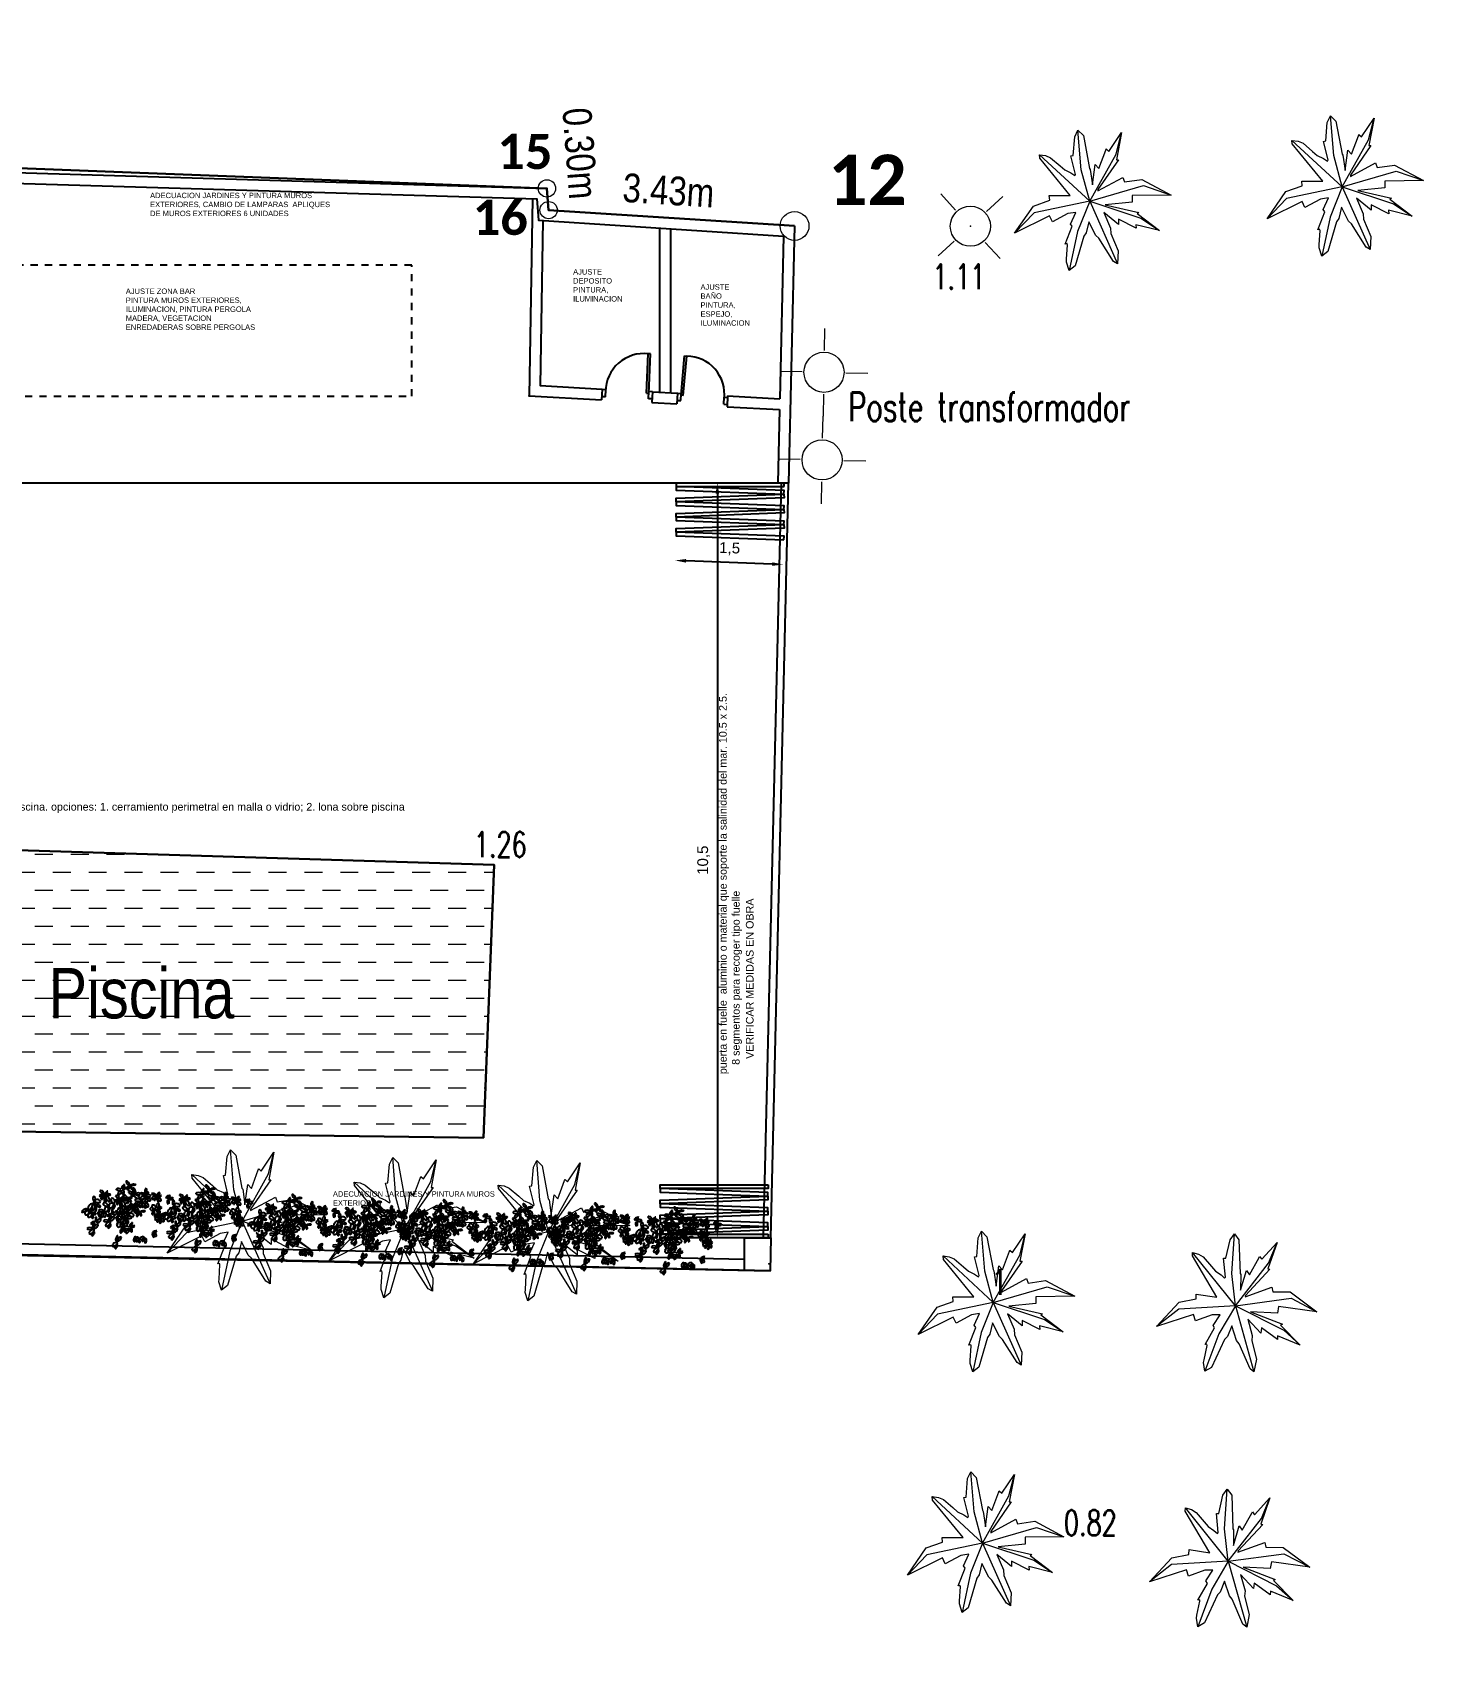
# Model space of a CAD drawing. Header units: millimetres. Extents: x 2366 to 2652, y 1504 to 1714.
# Drawn here: x 2474.2 to 2493.78, y 1504.24 to 1526.89 of the extents above; entities that cross this region are included whole.
import ezdxf
from ezdxf.enums import TextEntityAlignment as Align

# ---------------------------------------------------------------- set-up
doc = ezdxf.new("R2010")
doc.units = ezdxf.units.MM
doc.header["$LTSCALE"] = 0.02
doc.linetypes.add('DOTW3', pattern=[0.0625, 0, -0.0625])
for name, color, linetype in [('5-PRO', 3, 'DOTW3'), ('A_COTAS', 7, 'Continuous'), ('A_MURO', 5, 'Continuous'), ('A_PISO', 33, 'Continuous'), ('A_VEGETACION', 62, 'Continuous'), ('A_VENTANAS', 6, 'Continuous'), ('AMB', 4, 'Continuous'), ('v', 7, 'Continuous')]:
    doc.layers.add(name, color=color, linetype=linetype)
for name, color, linetype, lineweight in [('ARBOL', 94, 'Continuous', 15), ('DIVISION', 10, 'Continuous', 30), ('FOR', 7, 'Continuous', 13), ('HATCH', 8, 'Continuous', 5), ('LOCALIZACION', 7, 'Continuous', 9), ('MOJON', 160, 'Continuous', 13), ('NIVEL', 26, 'Continuous', 15), ('PARAMENTO', 7, 'Continuous', 30), ('SP', 134, 'Continuous', 9), ('TEX-LIN', 7, 'Continuous', 13), ('TEXTO', 7, 'Continuous', 13)]:
    doc.layers.add(name, color=color, linetype=linetype, lineweight=lineweight)
doc.styles.add('AN', font='ARIALN.TTF')
doc.styles.add('ARIAL', font='arial.ttf')
doc.styles.add('PR', font='panroman.ttf', dxfattribs={"width": 1.05})
doc.styles.add('S', font='SIMPLEX.shx', dxfattribs={"width": 0.7})
doc.styles.get("Standard").update_dxf_attribs({"font": 'arial.ttf'})
doc.dimstyles.new('ISO-25', dxfattribs={"dimtxt": 0.15, "dimasz": 0.15, "dimexe": 1.25, "dimexo": 0.625, "dimgap": 0.1, "dimtad": 1, "dimtxsty": 'Standard', "dimcen": 0.5, "dimse1": 1, "dimse2": 1, "dimadec": 0, "dimazin": 0, "dimtfac": 1, "dimtmove": 0, "dimatfit": 3, "dimfxl": 1, "dimarcsym": 0})
doc.dimstyles.new('LIN', dxfattribs={"dimtxt": 0.65, "dimasz": 0.18, "dimexe": 0.18, "dimexo": 0.0625, "dimgap": 0.09, "dimtad": 0, "dimzin": 0, "dimdsep": 46, "dimtxsty": 'ARIAL', "dimcen": 0.09, "dimse1": 1, "dimse2": 1, "dimsd1": 1, "dimsd2": 1, "dimclrt": 7, "dimaunit": 1, "dimadec": 0, "dimazin": 0, "dimtfac": 1, "dimtofl": 0, "dimtmove": 0, "dimatfit": 3, "dimfxl": 1, "dimtolj": 1, "dimtzin": 0, "dimarcsym": 0})

# ---------------------------------------------------------------- blocks, each defined once
blk = doc.blocks.new('PLUZ')
at = {"layer": 'SP'}
for p, q in [((0, 0.304), (0, 0.61)), ((-0.304, 0), (-0.61, 0)), ((0.304, 0), (0.61, 0)), ((0, -0.304), (0, -0.61))]:
    blk.add_line(p, q, dxfattribs=at)
blk.add_circle((0, 0), 0.279, dxfattribs=at)
blk = doc.blocks.new('PALMA')
at = {"layer": 'ARBOL'}
for p, q in [((-0.209, 0.347), (-0.153, 1.302)), ((-0.153, 1.302), (-0.112, 1.357)), ((0, 0), (-0.112, 1.357)), ((-0.112, 1.357), (-0.032, 1.262)), ((-0.032, 1.262), (0.013, 1.163)), ((0.013, 1.163), (0.043, 0.919)), ((0.299, 0.573), (0.785, 1.2)), ((0.374, 0.895), (0.647, 1.147)), ((0.791, 1.049), (0.438, 0.484)), ((0.647, 1.147), (0.785, 1.2)), ((0.785, 1.2), (0.791, 1.049)), ((-1.529, 0.538), (-0.888, 0.686)), ((-0.888, 0.686), (-0.572, 0.552)), ((0.043, 0.919), (0.055, 0.794)), ((0.055, 0.794), (0.108, 0.668)), ((0.108, 0.668), (0.129, 0.576)), ((0.154, 0.585), (0.336, 0.919)), ((0.336, 0.919), (0.374, 0.895)), ((-0.972, 0.576), (-1.529, 0.538)), ((-0.785, 0.326), (-1.529, 0.538)), ((0, 0), (-0.972, 0.576)), ((-0.823, 0.199), (-0.785, 0.326)), ((-0.572, 0.552), (-0.515, 0.629)), ((-0.515, 0.629), (-0.209, 0.347)), ((0, 0), (0.299, 0.573)), ((0, 0), (1.02, 0.337)), ((0.129, 0.576), (0.154, 0.585)), ((0.26, 0.202), (0.576, 0.462)), ((0.436, 0.457), (0.26, 0.202)), ((0.438, 0.484), (0.436, 0.457)), ((0.575, 0.354), (0.924, 0.533)), ((0.576, 0.462), (0.575, 0.354)), ((0.924, 0.533), (0.946, 0.543)), ((1.39, 0.581), (0.946, 0.248)), ((0.946, 0.543), (0.95, 0.475)), ((0.95, 0.475), (1.39, 0.581)), ((1.02, 0.337), (1.39, 0.581)), ((-0.486, 0.113), (-0.823, 0.199)), ((-0.587, -0.074), (-0.352, 0.025)), ((0, 0), (-0.584, -0.277)), ((-0.352, 0.025), (-0.486, 0.113)), ((0, 0), (-0.43, -1.292)), ((0, 0), (0.999, -0.492)), ((0, 0), (0.523, -0.938)), ((0.279, 0.063), (0.261, 0.043)), ((0.261, 0.043), (0.808, -0.096)), ((0.976, 0.221), (0.279, 0.063)), ((0.946, 0.248), (0.976, 0.221)), ((-0.584, -0.277), (-1.229, -0.738)), ((-0.931, -0.3), (-0.59, -0.131)), ((-0.898, -0.315), (-0.931, -0.3)), ((-0.909, -0.339), (-0.898, -0.315)), ((-0.59, -0.131), (-0.587, -0.074)), ((-0.285, -0.288), (-0.474, -0.417)), ((-0.368, -0.583), (-0.285, -0.288)), ((0.61, -0.587), (0.181, -0.262)), ((0.181, -0.262), (0.569, -0.823)), ((0.808, -0.096), (0.773, -0.185)), ((0.773, -0.185), (1.056, -0.379)), ((-1.229, -0.738), (-1.157, -0.579)), ((-1.157, -0.579), (-1.115, -0.539)), ((-1.115, -0.539), (-0.909, -0.339)), ((-0.554, -0.433), (-1.079, -0.75)), ((-0.474, -0.417), (-0.554, -0.433)), ((-0.361, -0.667), (-0.368, -0.583)), ((0.054, -0.356), (-0.053, -0.674)), ((0.111, -0.73), (0.054, -0.356)), ((0.703, -0.487), (0.61, -0.587)), ((1.276, -1), (0.703, -0.487)), ((0.999, -0.492), (1.276, -1)), ((1.056, -0.379), (1.276, -1)), ((-1.079, -0.75), (-1.229, -0.738)), ((-0.459, -1.2), (-0.361, -0.667)), ((-0.123, -0.757), (-0.248, -1.109)), ((-0.053, -0.674), (-0.123, -0.757)), ((0.184, -0.65), (0.111, -0.73)), ((0.319, -1.018), (0.184, -0.65)), ((0.361, -0.962), (0.319, -1.018)), ((0.63, -1.369), (0.361, -0.962)), ((0.523, -0.938), (0.63, -1.369)), ((0.569, -0.823), (0.529, -0.817)), ((0.529, -0.817), (0.63, -1.369)), ((-0.43, -1.292), (-0.459, -1.2)), ((-0.248, -1.109), (-0.43, -1.292))]:
    blk.add_line(p, q, dxfattribs=at)
blk = doc.blocks.new('*D143')
at = {"layer": 'Defpoints', "color": 0}
for p in [(2484.823, 1524.579), (2481.377, 1524.421), (2484.798, 1524.201)]:
    blk.add_point(p, dxfattribs=at)
at = {"layer": 'TEX-LIN', "color": 7, "insert": (2483.045, 1524.693), "char_height": 0.4, "attachment_point": 5, "rotation": 356.3124, "style": 'AN'}
blk.add_mtext('\\A1;3.43m', dxfattribs=at)
blk = doc.blocks.new('*D144')
at = {"layer": 'Defpoints', "color": 0}
for p in [(2481.365, 1526.241), (2424.023, 1525.146), (2481.354, 1524.723)]:
    blk.add_point(p, dxfattribs=at)
at = {"layer": 'TEX-LIN', "color": 7, "insert": (2452.7, 1526.453), "char_height": 0.65, "attachment_point": 5, "rotation": 359.5774, "style": 'ARIAL'}
blk.add_mtext('\\A1;57.35m', dxfattribs=at)
blk = doc.blocks.new('P07d')
at = {"layer": 'AMB', "color": 6}
for p, q in [((0.05, 0.125), (0.05, 0.675)), ((0.05, 0.675), (0.08, 0.675)), ((0.08, 0.125), (0.08, 0.675)), ((0.08, 0.125), (0.05, 0.125))]:
    blk.add_line(p, q, dxfattribs=at)
at = {"layer": 'AMB'}
for p, q in [((0, 0.15), (0.05, 0.15)), ((0, 0.05), (0.05, 0.05)), ((0.05, 0.05), (0.05, 0.15)), ((0.65, 0.15), (0.7, 0.15)), ((0.65, 0.05), (0.65, 0.15)), ((0.65, 0.05), (0.7, 0.05))]:
    blk.add_line(p, q, dxfattribs=at)
at = {"layer": 'AMB', "color": 7}
blk.add_arc((0.12, 0.146), 0.53, 357.7055, 94.3406, dxfattribs=at)
blk = doc.blocks.new('P07i')
at = {"layer": 'AMB', "color": 6}
for p, q in [((-0.08, 0.125), (-0.08, 0.675)), ((-0.05, 0.675), (-0.08, 0.675)), ((-0.05, 0.125), (-0.05, 0.675)), ((-0.08, 0.125), (-0.05, 0.125))]:
    blk.add_line(p, q, dxfattribs=at)
at = {"layer": 'AMB'}
for p, q in [((-0.65, 0.15), (-0.7, 0.15)), ((-0.65, 0.05), (-0.7, 0.05)), ((-0.65, 0.05), (-0.65, 0.15)), ((-0.05, 0.05), (-0.05, 0.15)), ((0, 0.15), (-0.05, 0.15)), ((0, 0.05), (-0.05, 0.05))]:
    blk.add_line(p, q, dxfattribs=at)
at = {"layer": 'AMB', "color": 7}
blk.add_arc((-0.12, 0.146), 0.53, 85.6594, 182.2945, dxfattribs=at)
blk = doc.blocks.new('*D148')
at = {"layer": 'A_COTAS', "color": 0, "lineweight": -2}
blk.add_line((2483.724, 1520.478), (2483.724, 1510.282), dxfattribs=at)
at = {"layer": 'A_COTAS', "color": 0}
for points in [[(2483.699, 1520.478), (2483.749, 1520.478), (2483.724, 1520.628)], [(2483.699, 1510.282), (2483.749, 1510.282), (2483.724, 1510.132)]]:
    blk.add_solid(points, dxfattribs=at)
at = {"layer": 'Defpoints', "color": 0}
for p in [(2484.614, 1520.628), (2483.724, 1510.132), (2484.368, 1510.132)]:
    blk.add_point(p, dxfattribs=at)
at = {"layer": 'A_COTAS', "color": 0, "insert": (2483.534, 1515.38), "char_height": 0.15, "attachment_point": 5, "rotation": 90}
blk.add_mtext('10,5', dxfattribs=at)
blk = doc.blocks.new('*D149')
at = {"layer": 'A_COTAS', "color": 0, "lineweight": -2}
blk.add_line((2484.487, 1519.499), (2483.288, 1519.544), dxfattribs=at)
at = {"layer": 'A_COTAS', "color": 0}
for points in [[(2483.289, 1519.569), (2483.287, 1519.519), (2483.138, 1519.549)], [(2484.488, 1519.524), (2484.486, 1519.474), (2484.637, 1519.493)]]:
    blk.add_solid(points, dxfattribs=at)
at = {"layer": 'Defpoints', "color": 0}
for p in [(2483.151, 1519.892), (2484.65, 1519.836), (2483.138, 1519.549)]:
    blk.add_point(p, dxfattribs=at)
at = {"layer": 'A_COTAS', "color": 0, "insert": (2483.895, 1519.711), "char_height": 0.15, "attachment_point": 5, "rotation": 357.8689}
blk.add_mtext('1,5', dxfattribs=at)
blk = doc.blocks.new('E6', base_point=(554.09564, 428.344445))
blk.add_circle((554.330218, 428.344445), 0.234577)
blk = doc.blocks.new('ARBUSTO')
at = {"color": 0}
for p, q in [((-0.525, -0.172), (-0.525, -0.171)), ((-0.305, -0.124), (-0.305, -0.117)), ((-0.127, -0.341), (-0.127, -0.267)), ((-0.591, -0.539), (-0.591, -0.533))]:
    blk.add_line(p, q, dxfattribs=at)
for p, xscale, yscale, zscale, rotation in [((0.109, 0.818), 0.261521876, -0.108131884, 0.261521876, 108.535537), ((0.381, 0.908), 0.23331854, -0.105359268, 0.23331854, 196.085972), ((0.419, 0.897), 0.2730596120000001, -0.09426880400000001, 0.2730596120000001, 72.514496), ((0.459, 0.876), 0.262803856, -0.084564676, 0.262803856, 52.422076), ((0.478, 0.887), 0.2730596120000001, -0.137244296, 0.2730596120000001, 338.153925), ((0.673, 0.991), 0.2820333880000001, -0.09426880400000001, 0.2820333880000001, 54.629061), ((0.741, 0.991), 0.32177446, -0.115063396, 0.32177446, 32.662387), ((0.76, 0.95), 0.205115204, -0.12615386, 0.205115204, 306.8794), ((-0.633, 0.487), 0.292289172, -0.137244296, 0.292289172, 29.714794), ((-0.486, 0.519), 0.311518704, -0.12615386, 0.311518704, 256.776838), ((-0.526, 0.602), 0.262803856, -0.06238377600000001, 0.262803856, 81.175392), ((-0.509, 0.825), 0.292289172, -0.116449704, 0.292289172, 342.3308149999999), ((-0.497, 0.593), 0.262803856, -0.084564676, 0.262803856, 40.566776), ((-0.467, 0.572), 0.2435742960000001, -0.116449704, 0.2435742960000001, 306.041986), ((-0.372, 0.762), 0.2820333880000001, -0.116449704, 0.2820333880000001, 274.748106), ((-0.261, 0.434), 0.2820333880000001, -0.115063396, 0.2820333880000001, 171.928069), ((-0.352, 0.793), 0.271777632, -0.07347421200000001, 0.271777632, 316.804062), ((-0.333, 0.814), 0.2525481000000001, 0.09426880400000001, 0.2525481000000001, 32.501065), ((-0.183, 0.613), 0.271777632, -0.12615386, 0.271777632, 183.550469), ((-0.125, 0.666), 0.3307482640000001, -0.137244296, 0.3307482640000001, 144.06217), ((-0.242, 0.445), 0.262803856, 0.06238377600000001, 0.262803856, 31.198129), ((-0.141, 0.634), 0.2410103640000001, -0.11922232, 0.2410103640000001, 247.464162), ((0.04, 0.603), 0.34100402, -0.14833476, 0.34100402, 180), ((-0.091, 0.666), 0.25126612, -0.11922232, 0.25126612, 24.05534500000001), ((0.118, 0.581), 0.3704893360000001, -0.135857988, 0.3704893360000001, 208.399808), ((0.137, 0.76), 0.2730596120000001, -0.09426880400000001, 0.2730596120000001, 185.211036), ((0.167, 0.718), 0.292289172, -0.167743044, 0.292289172, 227.239264), ((0.128, 0.551), 0.320492508, -0.105359268, 0.320492508, 248.725883), ((0.157, 0.528), 0.283315368, -0.158038888, 0.283315368, 282.462417), ((0.157, 0.75), 0.262803856, -0.09565511200000001, 0.262803856, 81.175392), ((0.186, 0.686), 0.2820333880000001, -0.158038888, 0.2820333880000001, 265.442088), ((0.167, 0.75), 0.292289172, -0.116449704, 0.292289172, 28.399808), ((0.205, 0.551), 0.2730596120000001, -0.158038888, 0.2730596120000001, 289.542316), ((0.216, 0.707), 0.2525481000000001, -0.167743044, 0.2525481000000001, 296.743497), ((0.226, 0.739), 0.262803856, -0.146948452, 0.262803856, 336.3547549999999), ((0.245, 0.54), 0.2820333880000001, -0.09426880400000001, 0.2820333880000001, 312.760736), ((0.264, 0.581), 0.2730596120000001, -0.158038888, 0.2730596120000001, 329.257383), ((0.4, 0.876), 0.2730596120000001, -0.12615386, 0.2730596120000001, 249.946493), ((0.44, 0.865), 0.2435742960000001, -0.06238377600000001, 0.2435742960000001, 264.440296), ((0.541, 0.515), 0.2140889800000001, -0.158038888, 0.2140889800000001, 180), ((0.579, 0.6), 0.2820333880000001, -0.169129352, 0.2820333880000001, 180), ((0.468, 0.856), 0.253830052, -0.084564676, 0.253830052, 317.202229), ((0.609, 0.621), 0.2730596120000001, -0.169129352, 0.2730596120000001, 108.796262), ((0.569, 0.515), 0.2730596120000001, -0.105359268, 0.2730596120000001, 276.387212), ((0.598, 0.547), 0.283315368, -0.189923944, 0.283315368, 306.707109), ((0.647, 0.621), 0.205115204, -0.12615386, 0.205115204, 50.890389), ((0.638, 0.589), 0.271777632, -0.12615386, 0.271777632, 330.787984), ((0.764, 0.431), 0.283315368, -0.105359268, 0.283315368, 204.302428), ((0.764, 0.463), 0.2140889800000001, -0.07347421200000001, 0.2140889800000001, 118.163468), ((0.784, 0.442), 0.271777632, -0.084564676, 0.271777632, 65.345158), ((0.823, 0.431), 0.2525481000000001, -0.115063396, 0.2525481000000001, 45.284341), ((0.842, 0.431), 0.262803856, -0.135857988, 0.262803856, 338.153925), ((-1.011, -0.102), 0.2820333880000001, -0.137244296, 0.2820333880000001, 119.944796), ((-0.883, 0.229), 0.262803856, -0.115063396, 0.262803856, 180), ((-0.992, -0.081), 0.3307482640000001, -0.167743044, 0.3307482640000001, 20.744685), ((-0.844, 0.208), 0.332030216, -0.084564676, 0.332030216, 227.239264), ((-0.844, 0.156), 0.253830052, -0.116449704, 0.253830052, 263.05435), ((-0.844, 0.229), 0.224344736, -0.05267962000000001, 0.224344736, 73.542731), ((-0.805, 0.177), 0.3794631120000001, -0.12615386, 0.3794631120000001, 299.935902), ((-0.805, 0.229), 0.2525481000000001, 0.137244296, 0.2525481000000001, 25.551858), ((-0.785, 0.188), 0.3794631120000001, -0.169129352, 0.3794631120000001, 330.837991), ((-0.611, -0.027), 0.3102367520000001, -0.162197812, 0.3102367520000001, 180), ((-0.491, 0.136), 0.3102367520000001, -0.206559612, 0.3102367520000001, 152.112675), ((-0.511, 0.103), 0.3102367520000001, -0.2481487960000001, 0.3102367520000001, 254.7984), ((-0.437, 0.329), 0.262803856, -0.115063396, 0.262803856, 180), ((-0.398, 0.308), 0.332030216, -0.084564676, 0.332030216, 227.239264), ((-0.451, 0.092), 0.24998414, -0.140016912, 0.24998414, 266.487796), ((-0.398, 0.255), 0.253830052, -0.116449704, 0.253830052, 263.05435), ((-0.398, 0.329), 0.224344736, -0.05267962000000001, 0.224344736, 73.542731), ((-0.359, 0.276), 0.3794631120000001, -0.12615386, 0.3794631120000001, 299.935902), ((-0.359, 0.329), 0.2525481000000001, 0.137244296, 0.2525481000000001, 25.551858), ((-0.339, 0.287), 0.3794631120000001, -0.169129352, 0.3794631120000001, 330.837991), ((-0.28, 0.097), 0.2910071920000001, -0.167743044, 0.2910071920000001, 270), ((-0.261, 0.097), 0.2820333880000001, -0.146948452, 0.2820333880000001, 319.587694), ((-0.232, 0.393), 0.2140889800000001, -0.116449704, 0.2140889800000001, 305.58337), ((-0.242, 0.129), 0.224344736, -0.146948452, 0.224344736, 16.690792), ((-0.223, 0.413), 0.262803856, -0.105359268, 0.262803856, 355.645101), ((-0.057, 0.065), 0.2730596120000001, -0.08317836800000002, 0.2730596120000001, 191.266013), ((-0.145, 0.003), 0.2820333880000001, -0.158038888, 0.2820333880000001, 314.0484609999999), ((-0.038, 0.086), 0.3897188680000001, -0.15665258, 0.3897188680000001, 122.817286), ((0.002, 0.255), 0.2820333880000001, -0.084564676, 0.2820333880000001, 180), ((0.011, 0.276), 0.283315368, -0.12615386, 0.283315368, 146.794294), ((-0.018, 0.086), 0.3499777960000001, -0.167743044, 0.3499777960000001, 72.40862299999999), ((-0.018, -0.093), 0.320492508, 0.12615386, 0.320492508, 85.992639), ((0.021, 0.297), 0.302544928, -0.105359268, 0.302544928, 87.213589), ((0.021, 0.076), 0.292289172, -0.17883348, 0.292289172, 10.58008), ((0.04, -0.05), 0.2730596120000001, -0.12615386, 0.2730596120000001, 49.743806), ((0.05, 0.276), 0.292289172, -0.137244296, 0.292289172, 327.347353), ((0.05, 0.308), 0.3307482640000001, -0.084564676, 0.3307482640000001, 54.41663), ((0.089, 0.319), 0.292289172, -0.116449704, 0.292289172, 342.3308149999999), ((0.226, 0.255), 0.2820333880000001, -0.116449704, 0.2820333880000001, 274.748106), ((0.245, 0.287), 0.271777632, -0.07347421200000001, 0.271777632, 316.804062), ((0.264, 0.308), 0.2525481000000001, 0.09426880400000001, 0.2525481000000001, 32.501065), ((0.784, 0.41), 0.271777632, -0.12615386, 0.271777632, 234.962822), ((0.812, 0.4), 0.253830052, -0.116449704, 0.253830052, 261.553413), ((0.842, 0.4), 0.2730596120000001, -0.127540168, 0.2730596120000001, 296.57734), ((0.845, -0.037), 0.262803856, -0.084564676, 0.262803856, 52.422076), ((0.864, -0.025), 0.2730596120000001, -0.137244296, 0.2730596120000001, 338.153925), ((-1.063, -0.398), 0.3499777960000001, -0.116449704, 0.3499777960000001, 237.514893), ((-0.986, -0.43), 0.2730596120000001, -0.221808972, 0.2730596120000001, 248.38077), ((-1.025, -0.398), 0.419204184, -0.17883348, 0.419204184, 85.44208800000001), ((-1.002, -0.123), 0.23331854, -0.12615386, 0.23331854, 322.530636), ((-0.938, -0.421), 0.292289172, -0.12615386, 0.292289172, 92.20655800000002), ((-0.889, -0.441), 0.283315368, -0.188537636, 0.283315368, 252.313808), ((-0.908, -0.421), 0.3307482640000001, -0.135857988, 0.3307482640000001, 56.620077), ((-0.913, -0.207), 0.2525481000000001, -0.115063396, 0.2525481000000001, 314.1184079999999), ((-0.894, -0.164), 0.262803856, -0.105359268, 0.262803856, 6.885925999999999), ((-0.879, -0.462), 0.2525481000000001, -0.105359268, 0.2525481000000001, 325.179835), ((-0.879, -0.43), 0.23331854, 0.146948452, 0.23331854, 21.157575), ((-0.641, -0.21), 0.299980968, -0.11922232, 0.299980968, 205.261598), ((-0.63, -0.406), 0.3294662840000001, -0.08595098400000001, 0.3294662840000001, 144.501428), ((-0.651, -0.579), 0.320492508, -0.08595098400000001, 0.320492508, 124.601171), ((-0.63, -0.244), 0.3102367520000001, -0.162197812, 0.3102367520000001, 282.305911), ((-0.591, -0.438), 0.299980968, -0.130312784, 0.299980968, 254.828294), ((-0.591, -0.059), 0.299980968, -0.21626374, 0.299980968, 270), ((-0.571, -0.222), 0.2704956800000001, -0.173288248, 0.2704956800000001, 287.217457), ((-0.525, -0.056), 0.2704956800000001, -0.054065928, 0.2704956800000001, 280.4783160000001), ((-0.386, -0.38), 0.2910071920000001, -0.108131884, 0.2910071920000001, 209.167432), ((-0.415, -0.175), 0.24998414, -0.08595098400000001, 0.24998414, 236.262371), ((-0.365, -0.164), 0.320492508, -0.08595098400000001, 0.320492508, 124.601171), ((-0.376, -0.348), 0.299980968, -0.09704142000000003, 0.299980968, 100.347736), ((-0.315, -0.38), 0.3602335800000001, -0.162197812, 0.3602335800000001, 247.872239), ((-0.305, -0.022), 0.299980968, -0.130312784, 0.299980968, 254.828294), ((-0.336, -0.337), 0.320492508, -0.130312784, 0.320492508, 73.987174), ((-0.286, -0.423), 0.2704956800000001, -0.130312784, 0.2704956800000001, 270), ((-0.242, -0.155), 0.311518704, -0.137244296, 0.311518704, 315.909593), ((-0.204, -0.018), 0.23460052, -0.127540168, 0.23460052, 255.613959), ((-0.223, -0.145), 0.262803856, -0.135857988, 0.262803856, 2.251892), ((-0.066, -0.251), 0.292289172, -0.231513128, 0.292289172, 266.129052), ((-0.057, -0.123), 0.224344736, -0.169129352, 0.224344736, 270), ((-0.038, -0.24), 0.264085808, -0.189923944, 0.264085808, 301.793919), ((-0.018, -0.102), 0.320492508, -0.158038888, 0.320492508, 291.88042), ((0.031, -0.082), 0.2525481000000001, -0.12615386, 0.2525481000000001, 321.691422), ((0.059, -0.313), 0.34100402, -0.137244296, 0.34100402, 71.749948), ((0.059, -0.345), 0.32177446, -0.12615386, 0.32177446, 277.965534), ((0.099, -0.313), 0.292289172, -0.137244296, 0.292289172, 29.714794), ((0.108, -0.334), 0.2153709600000001, -0.09565511200000001, 0.2153709600000001, 305.188152), ((0.245, -0.281), 0.311518704, -0.12615386, 0.311518704, 256.776838), ((0.205, -0.198), 0.262803856, -0.06238377600000001, 0.262803856, 81.175392), ((0.235, -0.208), 0.262803856, -0.084564676, 0.262803856, 40.566776), ((0.264, -0.228), 0.2435742960000001, -0.116449704, 0.2435742960000001, 306.041986), ((0.499, -0.38), 0.283315368, -0.158038888, 0.283315368, 282.462417), ((0.547, -0.358), 0.2730596120000001, -0.158038888, 0.2730596120000001, 289.542316), ((0.587, -0.369), 0.2820333880000001, -0.09426880400000001, 0.2820333880000001, 312.760736), ((0.702, -0.265), 0.271777632, -0.12615386, 0.271777632, 234.962822), ((0.73, -0.275), 0.253830052, -0.116449704, 0.253830052, 261.553413), ((0.76, -0.275), 0.2730596120000001, -0.127540168, 0.2730596120000001, 296.57734), ((0.853, -0.057), 0.253830052, -0.084564676, 0.253830052, 317.202229), ((-0.671, -0.795), 0.2910071920000001, -0.108131884, 0.2910071920000001, 209.167432), ((-0.701, -0.59), 0.24998414, -0.08595098400000001, 0.24998414, 236.262371), ((-0.661, -0.764), 0.299980968, -0.09704142000000003, 0.299980968, 100.347736), ((-0.601, -0.795), 0.3602335800000001, -0.162197812, 0.3602335800000001, 247.872239), ((-0.621, -0.753), 0.320492508, -0.130312784, 0.320492508, 73.987174), ((-0.571, -0.838), 0.2704956800000001, -0.130312784, 0.2704956800000001, 270), ((0.075, -0.742), 0.299980968, -0.09704142000000003, 0.299980968, 100.347736), ((0.135, -0.774), 0.3602335800000001, -0.162197812, 0.3602335800000001, 247.872239), ((0.114, -0.731), 0.320492508, -0.130312784, 0.320492508, 73.987174), ((0.164, -0.817), 0.2704956800000001, -0.130312784, 0.2704956800000001, 270)]:
    blk.add_blockref('E6', p, dxfattribs=dict(xscale=xscale, yscale=yscale, zscale=zscale, rotation=rotation))

msp = doc.modelspace()

# ---------------------------------------------------------------- hatches: boundary and pattern name
at = {"layer": 'HATCH'}
h = msp.add_hatch(dxfattribs=at)
h.set_pattern_fill('DASH', color=140, scale=2, angle=42.5061, style=0)
h.set_pattern_definition([(360, (2427.7304, 1540.46304), (0.25, 0.25), [0.25, -0.25])])
h.paths.add_polyline_path([(2480.62, 1515.316), (2471.723, 1515.591), (2471.615, 1513.046, 2.366232), (2472.86, 1511.622), (2480.471, 1511.521)])

# ---------------------------------------------------------------- linework, layer by layer
at = {"layer": '5-PRO'}
msp.add_lwpolyline([(2473.496, 1521.832), (2479.473, 1521.832), (2479.473, 1523.657), (2473.496, 1523.657)], close=True, dxfattribs=at)
at = {"layer": 'A_MURO'}
for p, q in [((2482.926, 1521.889), (2482.926, 1524.171)), ((2483.076, 1521.88), (2483.076, 1524.162)), ((2482.123, 1521.933), (2482.115, 1521.783)), ((2482.822, 1521.894), (2482.814, 1521.745)), ((2483.168, 1521.875), (2483.16, 1521.726)), ((2483.867, 1521.837), (2483.859, 1521.687)), ((2484.714, 1520.626), (2484.564, 1520.626)), ((2484.1, 1510.13), (2484.468, 1510.13)), ((2484.1, 1509.676), (2484.1, 1510.13))]:
    msp.add_line(p, q, dxfattribs=at)
for points in [[(2484.468, 1510.13), (2484.457, 1509.668), (2424.449, 1510.955), (2424.023, 1525.146), (2451.439, 1525.62), (2481.354, 1524.723), (2481.377, 1524.421), (2484.798, 1524.201)], [(2484.1, 1509.826), (2424.594, 1511.102), (2424.178, 1524.999), (2451.438, 1525.47), (2481.215, 1524.577), (2481.238, 1524.28), (2484.645, 1524.061), (2484.592, 1521.798)], [(2481.154, 1524.579), (2481.107, 1521.838)], [(2481.154, 1524.579), (2481.107, 1521.838), (2482.115, 1521.783)], [(2481.299, 1524.276), (2481.259, 1521.98), (2482.123, 1521.933)], [(2484.798, 1524.201), (2484.714, 1520.626)], [(2481.107, 1521.838), (2482.115, 1521.783)], [(2482.822, 1521.894), (2483.168, 1521.875)], [(2483.867, 1521.837), (2484.592, 1521.798)], [(2482.814, 1521.745), (2483.16, 1521.726)], [(2482.814, 1521.745), (2483.16, 1521.726)], [(2483.859, 1521.687), (2484.588, 1521.648)], [(2483.859, 1521.687), (2484.588, 1521.648)], [(2484.588, 1521.648), (2484.564, 1520.626)], [(2484.742, 1521.789), (2484.746, 1521.789)]]:
    msp.add_lwpolyline(points, dxfattribs=at)
msp.add_point((2481.107, 1521.838, 1.34), dxfattribs=at)
at = {"layer": 'A_PISO'}
for p, q in [((2484.564, 1520.626), (2472.806, 1520.626)), ((2484.368, 1510.132), (2484.614, 1520.628)), ((2484.468, 1510.13), (2484.714, 1520.626))]:
    msp.add_line(p, q, dxfattribs=at)
at = {"layer": 'A_VENTANAS'}
for points in [[(2484.65, 1520.47), (2484.652, 1520.52), (2483.153, 1520.576), (2483.151, 1520.526)], [(2484.653, 1520.576), (2484.653, 1520.626), (2483.153, 1520.626), (2483.153, 1520.576)], [(2484.65, 1520.47), (2484.652, 1520.42), (2483.153, 1520.365), (2483.151, 1520.415)], [(2484.65, 1520.259), (2484.652, 1520.309), (2483.153, 1520.365), (2483.151, 1520.315)], [(2484.65, 1520.259), (2484.652, 1520.209), (2483.153, 1520.153), (2483.151, 1520.203)], [(2484.65, 1520.047), (2484.652, 1520.097), (2483.153, 1520.153), (2483.151, 1520.103)], [(2484.65, 1520.047), (2484.652, 1519.997), (2483.153, 1519.942), (2483.151, 1519.992)], [(2484.65, 1519.836), (2484.652, 1519.886), (2483.153, 1519.942), (2483.151, 1519.892)], [(2484.427, 1510.709), (2484.428, 1510.759), (2482.929, 1510.815), (2482.928, 1510.765)], [(2484.429, 1510.866), (2484.429, 1510.816), (2482.929, 1510.816), (2482.929, 1510.866)], [(2484.427, 1510.709), (2484.428, 1510.659), (2482.929, 1510.603), (2482.928, 1510.653)], [(2484.427, 1510.497), (2484.428, 1510.547), (2482.929, 1510.603), (2482.928, 1510.553)], [(2484.427, 1510.497), (2484.428, 1510.447), (2482.929, 1510.392), (2482.928, 1510.442)], [(2484.427, 1510.286), (2484.428, 1510.336), (2482.929, 1510.392), (2482.928, 1510.342)], [(2484.427, 1510.286), (2484.428, 1510.236), (2482.929, 1510.18), (2482.928, 1510.23)], [(2484.429, 1510.18), (2484.429, 1510.13), (2482.929, 1510.13), (2482.929, 1510.18)]]:
    msp.add_lwpolyline(points, close=True, dxfattribs=at)
at = {"layer": 'DIVISION'}
for points in [[(2484.798, 1524.201), (2481.377, 1524.421), (2481.354, 1524.723), (2460.758, 1525.514), (2451.439, 1525.62), (2438.086, 1525.115), (2424.023, 1525.146)], [(2484.457, 1509.668), (2441.127, 1510.562)]]:
    msp.add_lwpolyline(points, dxfattribs=at)
at = {"layer": 'FOR'}
msp.add_lwpolyline([(2472.86, 1511.622), (2480.471, 1511.521), (2480.62, 1515.316), (2471.723, 1515.591), (2471.615, 1513.046, 2.366232), (2472.86, 1511.622, -0.974626)], format="xyb", dxfattribs=at)
at = {"layer": 'LOCALIZACION'}
for points in [[(2424.023, 1525.146), (2451.439, 1525.62), (2481.354, 1524.723), (2481.377, 1524.421), (2484.798, 1524.201)], [(2441.127, 1510.562), (2484.457, 1509.668)]]:
    msp.add_lwpolyline(points, dxfattribs=at)
at = {"layer": 'MOJON'}
for centre, radius in [((2481.354, 1524.723), 0.12), ((2481.377, 1524.421), 0.12), ((2484.798, 1524.201), 0.2)]:
    msp.add_circle(centre, radius, dxfattribs=at)
at = {"layer": 'NIVEL'}
for p in [(2487.243, 1524.197, 1.11), (2480.62, 1515.316, 1.26), (2484.442, 1509.767, 1.15), (2487.562, 1509.229, 1)]:
    msp.add_point(p, dxfattribs=at)
at = {"layer": 'PARAMENTO'}
msp.add_lwpolyline([(2480.62, 1515.316), (2471.723, 1515.591), (2471.615, 1513.046, 2.366232), (2472.86, 1511.622), (2480.471, 1511.521)], format="xyb", close=True, dxfattribs=at)

# ---------------------------------------------------------------- block references
at = {"layer": 'A_MURO'}
for name, p, rotation in [('P07i', (2482.814, 1521.745), 357.4621268326127), ('P07d', (2483.16, 1521.726), 355.0945621552992)]:
    msp.add_blockref(name, p, dxfattribs=dict(at, rotation=rotation))
at = {"layer": 'A_VEGETACION', "extrusion": (0, 0, -1), "xscale": -0.499999999999246, "yscale": 0.5, "zscale": -0.5, "rotation": 30.34182112601819}
for p in [(-2475.515, 1510.431), (-2476.622, 1510.375), (-2477.824, 1510.246), (-2478.931, 1510.19), (-2479.926, 1510.171), (-2481.033, 1510.115), (-2482.029, 1510.126), (-2483.136, 1510.07)]:
    msp.add_blockref('ARBUSTO', p, dxfattribs=at)
at = {"layer": 'ARBOL', "yscale": 0.7000000000000455, "zscale": 0.6999999999999998}
for p, xscale, rotation in [((2492.415, 1524.744), 0.6999999999999065, 42.50614254430287), ((2488.902, 1524.544), 0.6999999999999065, 42.50614254430287), ((2477.115, 1510.361, -1), 0.6999999999999065, 42.50614254430287), ((2479.371, 1510.255, -1), 0.6999999999999065, 42.50614254430287), ((2481.374, 1510.214, -1), 0.6999999999999065, 42.50614254430287), ((2487.562, 1509.229), 0.6999999999999065, 42.50614254430287), ((2490.93, 1509.182), 0.6999999999999159, 34.01738146882939), ((2487.413, 1505.882), 0.6999999999999065, 42.50614254430287), ((2490.83, 1505.63), 0.6999999999999159, 34.01738146882939)]:
    msp.add_blockref('PALMA', p, dxfattribs=dict(at, xscale=xscale, rotation=rotation))
at = {"layer": 'SP'}
for p, rotation in [((2487.243, 1524.197), 42.50614254430674), ((2485.207, 1522.166), 88.81156874096115), ((2485.181, 1520.947), 88.81156874096115)]:
    msp.add_blockref('PLUZ', p, dxfattribs=dict(at, rotation=rotation))

# ---------------------------------------------------------------- texts
at = {"layer": 'A_COTAS'}
for s, p in [('puerta en fuelle  aluminio o material que soporte la salinidad del mar. 10.5 x 2.5. ', (2483.854, 1512.404)), ('8 segmentos para recoger tipo fuelle', (2484.034, 1512.534)), ('VERIFICAR MEDIDAS EN OBRA', (2484.228, 1512.617))]:
    msp.add_text(s, height=0.10684, rotation=90, dxfattribs=at).set_placement(p)
msp.add_text('Manejo de seguridad de la piscina. opciones: 1. cerramiento perimetral en malla o vidrio; 2. lona sobre piscina', height=0.10684, dxfattribs=at).set_placement((2472.109, 1516.07))
at = {"layer": 'MOJON', "attachment_point": 1, "style": 'PR'}
for s, insert, char_height, width in [('{\\fCalibri|b1|i0|c0|p34;15}', (2480.664, 1525.482), 0.49, 1.12817), ('{\\fCalibri|b1|i0|c0|p34;12}', (2485.264, 1525.192), 0.7, 1.61167), ('{\\fCalibri|b1|i0|c0|p34;16}', (2480.322, 1524.567), 0.49, 1.12817)]:
    msp.add_mtext(s, dxfattribs=dict(at, insert=insert, char_height=char_height, width=width))
at = {"layer": 'NIVEL', "style": 'S', "width": 0.7}
for s, p in [('1.11', (2487.082, 1523.321, 1.11)), ('1.26', (2480.705, 1515.423, 1.26)), ('1', (2487.646, 1509.335, 1)), ('0.82', (2488.911, 1505.989, 0.82))]:
    msp.add_text(s, height=0.35, dxfattribs=at).set_placement(p, align=Align.CENTER)
at = {"layer": 'SP', "color": 7, "style": 'S', "width": 0.7}
msp.add_text('Poste transformador', height=0.4, dxfattribs=at).set_placement((2485.545, 1521.485))
at = {"layer": 'TEX-LIN', "color": 7, "insert": (2481.814, 1525.21), "char_height": 0.4, "attachment_point": 5, "rotation": 274.3489, "style": 'AN'}
msp.add_mtext('\\A1;0.30m', dxfattribs=at)
at = {"layer": 'TEXTO', "style": 'AN'}
msp.add_text('Piscina', height=0.7, dxfattribs=at).set_placement((2475.716, 1513.181), align=Align.CENTER)
at = {"layer": 'v', "char_height": 0.075, "attachment_point": 1}
for s, insert, width in [('ADECUACION JARDINES Y PINTURA MUROS EXTERIORES, CAMBIO DE LAMPARAS  APLIQUES DE MUROS EXTERIORES 6 UNIDADES', (2475.835, 1524.663), 2.50619), ('AJUSTE DEPOSITO\\PPINTURA, ILUMINACION', (2481.718, 1523.6), 0.51748), ('AJUSTE ZONA BAR \\PPINTURA MUROS EXTERIORES, ILUMINACION, PINTURA PERGOLA MADERA, VEGETACION ENREDADERAS SOBRE PERGOLAS', (2475.497, 1523.331), 1.83487), ('AJUSTE BAÑO PINTURA, ESPEJO, ILUMINACION', (2483.49, 1523.389), 0.51748), ('ADECUACION JARDINES Y PINTURA MUROS EXTERIORES', (2478.377, 1510.776), 2.50669)]:
    msp.add_mtext(s, dxfattribs=dict(at, insert=insert, width=width))

# ---------------------------------------------------------------- dimensions: what is measured, and where the dimension line sits
at = {"layer": 'A_COTAS'}
dim = msp.add_linear_dim(base=(2483.724, 1510.132), p1=(2484.614, 1520.628), p2=(2484.368, 1510.132), angle=90, dimstyle='ISO-25', dxfattribs=at)
dim.commit()
dim.dimension.update_dxf_attribs({"geometry": '*D148', "text_midpoint": (2483.534, 1515.38)})
dim = msp.add_aligned_dim(p1=(2484.65, 1519.836), p2=(2483.151, 1519.892), distance=0.343, dimstyle='ISO-25', dxfattribs=at)
dim.commit()
dim.dimension.update_dxf_attribs({"geometry": '*D149', "text_midpoint": (2483.895, 1519.711)})
at = {"layer": 'TEX-LIN'}
dim = msp.add_aligned_dim(p1=(2424.023, 1525.146), p2=(2481.354, 1524.723), distance=1.518, text='57.35m', dimstyle='LIN', override={"dimpost": 'm'}, dxfattribs=at)
dim.commit()
dim.dimension.update_dxf_attribs({"geometry": '*D144', "text_midpoint": (2452.7, 1526.453)})
dim = msp.add_linear_dim(base=(2484.823, 1524.579), p1=(2481.377, 1524.421), p2=(2484.798, 1524.201), angle=356.3124, dimstyle='LIN', override={"dimtxt": 0.4, "dimpost": 'm', "dimtxsty": 'AN'}, dxfattribs=at)
dim.commit()
dim.dimension.update_dxf_attribs({"geometry": '*D143', "text_midpoint": (2483.045, 1524.693), "dimtype": 161})

doc.saveas('drawing.dxf')
